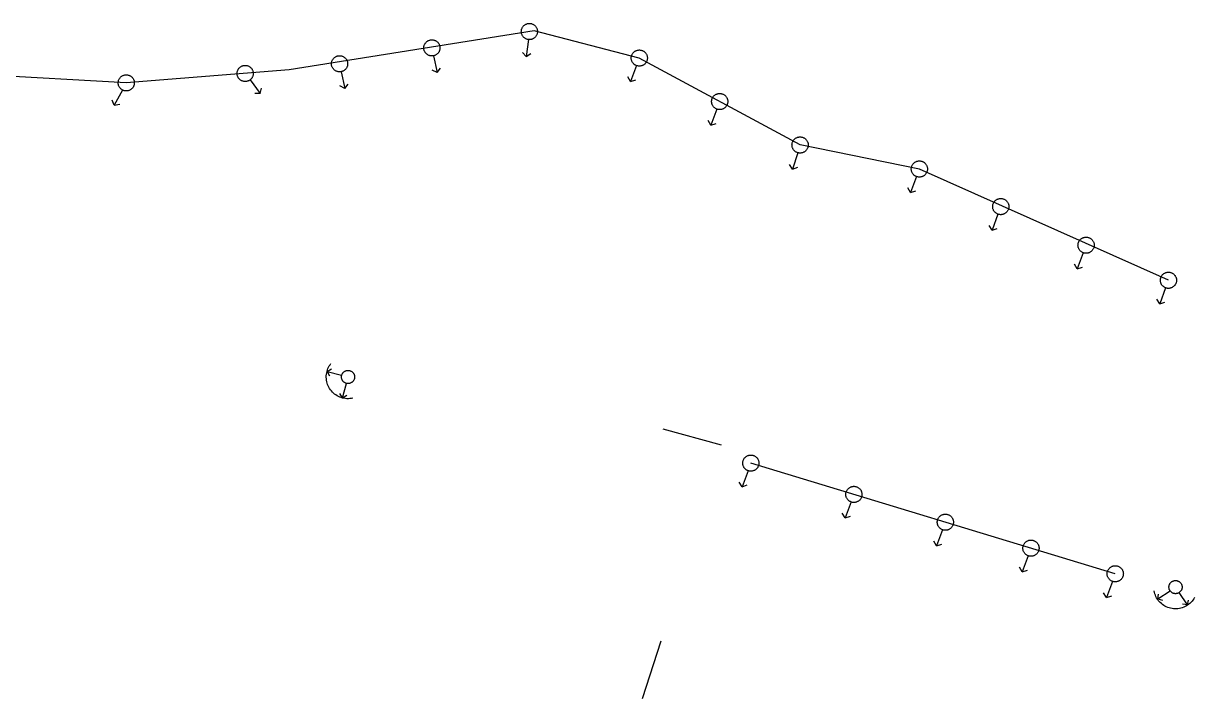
# Model space of a CAD drawing. Header units: inches. Extents: x 1390672 to 1398270, y 354915 to 360781.
# Drawn here: x 1396665.8 to 1397117, y 359788.2 to 360048.2 of the extents above; entities that cross this region are included whole.
import ezdxf

# ---------------------------------------------------------------- set-up
doc = ezdxf.new("R2010")
doc.units = ezdxf.units.IN
doc.header["$MEASUREMENT"] = 0

msp = doc.modelspace()

# ---------------------------------------------------------------- linework, layer by layer
for points in [[(1396863.82, 360045.12), (1396863.82, 360044.9), (1396863.79, 360044.69), (1396863.76, 360044.47), (1396863.7, 360044.26), (1396863.64, 360044.06), (1396863.55, 360043.85), (1396863.46, 360043.66), (1396863.35, 360043.47), (1396863.23, 360043.29), (1396863.09, 360043.12), (1396862.95, 360042.96), (1396862.79, 360042.81), (1396862.63, 360042.67), (1396862.45, 360042.54), (1396862.27, 360042.42), (1396862.07, 360042.32), (1396861.87, 360042.23), (1396861.67, 360042.16), (1396861.46, 360042.1), (1396861.25, 360042.05), (1396861.03, 360042.02), (1396860.82, 360042.01), (1396860.6, 360042.01), (1396860.38, 360042.02), (1396860.17, 360042.05), (1396859.95, 360042.1), (1396859.74, 360042.16), (1396859.54, 360042.23), (1396859.34, 360042.32), (1396859.15, 360042.42), (1396858.96, 360042.54), (1396858.79, 360042.67), (1396858.62, 360042.81), (1396858.47, 360042.96), (1396858.32, 360043.12), (1396858.19, 360043.29), (1396858.06, 360043.47), (1396857.96, 360043.66), (1396857.86, 360043.85), (1396857.78, 360044.06), (1396857.71, 360044.26), (1396857.66, 360044.47), (1396857.62, 360044.69), (1396857.6, 360044.9), (1396857.59, 360045.12), (1396857.6, 360045.34), (1396857.62, 360045.56), (1396857.66, 360045.77), (1396857.71, 360045.98), (1396857.78, 360046.19), (1396857.86, 360046.39), (1396857.96, 360046.58), (1396858.06, 360046.77), (1396858.19, 360046.95), (1396858.32, 360047.12), (1396858.47, 360047.29), (1396858.62, 360047.44), (1396858.79, 360047.58), (1396858.96, 360047.71), (1396859.15, 360047.82), (1396859.34, 360047.92), (1396859.54, 360048.01), (1396859.74, 360048.09), (1396859.95, 360048.15), (1396860.17, 360048.19), (1396860.38, 360048.22), (1396860.6, 360048.24), (1396860.82, 360048.24), (1396861.03, 360048.22), (1396861.25, 360048.19), (1396861.46, 360048.15), (1396861.67, 360048.09), (1396861.87, 360048.01), (1396862.07, 360047.92), (1396862.27, 360047.82), (1396862.45, 360047.71), (1396862.63, 360047.58), (1396862.79, 360047.44), (1396862.95, 360047.29), (1396863.09, 360047.12), (1396863.23, 360046.95), (1396863.35, 360046.77), (1396863.46, 360046.58), (1396863.55, 360046.39), (1396863.64, 360046.19), (1396863.7, 360045.98), (1396863.76, 360045.77), (1396863.79, 360045.56), (1396863.82, 360045.34), (1396863.82, 360045.12)], [(1397106.93, 359949.29), (1397010.96, 359992.16), (1396965, 360001.41), (1396903.06, 360034.91), (1396862.6, 360045.42), (1396768.1, 360030.3), (1396705.38, 360025.33), (1396650.32, 360028.43), (1396580.33, 360029.02), (1396536.02, 360021.78), (1396469.1, 359998.15), (1396398.53, 359966.63), (1396280, 359941.37), (1396235.98, 359929.74)], [(1396826.25, 360038.81), (1396826.24, 360038.59), (1396826.22, 360038.37), (1396826.18, 360038.16), (1396826.12, 360037.95), (1396826.06, 360037.74), (1396825.98, 360037.54), (1396825.88, 360037.35), (1396825.77, 360037.16), (1396825.65, 360036.98), (1396825.52, 360036.8), (1396825.37, 360036.64), (1396825.21, 360036.49), (1396825.05, 360036.35), (1396824.87, 360036.22), (1396824.69, 360036.11), (1396824.5, 360036.01), (1396824.3, 360035.92), (1396824.09, 360035.84), (1396823.88, 360035.78), (1396823.67, 360035.74), (1396823.45, 360035.71), (1396823.24, 360035.69), (1396823.02, 360035.69), (1396822.8, 360035.71), (1396822.59, 360035.74), (1396822.37, 360035.78), (1396822.17, 360035.84), (1396821.96, 360035.92), (1396821.76, 360036.01), (1396821.57, 360036.11), (1396821.39, 360036.22), (1396821.21, 360036.35), (1396821.04, 360036.49), (1396820.89, 360036.64), (1396820.74, 360036.8), (1396820.61, 360036.98), (1396820.49, 360037.16), (1396820.38, 360037.35), (1396820.28, 360037.54), (1396820.2, 360037.74), (1396820.13, 360037.95), (1396820.08, 360038.16), (1396820.04, 360038.37), (1396820.02, 360038.59), (1396820.01, 360038.81), (1396820.02, 360039.03), (1396820.04, 360039.24), (1396820.08, 360039.46), (1396820.13, 360039.67), (1396820.2, 360039.87), (1396820.28, 360040.08), (1396820.38, 360040.27), (1396820.49, 360040.46), (1396820.61, 360040.64), (1396820.74, 360040.81), (1396820.89, 360040.97), (1396821.04, 360041.12), (1396821.21, 360041.26), (1396821.39, 360041.39), (1396821.57, 360041.51), (1396821.76, 360041.61), (1396821.96, 360041.7), (1396822.17, 360041.77), (1396822.37, 360041.83), (1396822.59, 360041.88), (1396822.8, 360041.91), (1396823.02, 360041.92), (1396823.24, 360041.92), (1396823.45, 360041.91), (1396823.67, 360041.88), (1396823.88, 360041.83), (1396824.09, 360041.77), (1396824.3, 360041.7), (1396824.5, 360041.61), (1396824.69, 360041.51), (1396824.87, 360041.39), (1396825.05, 360041.26), (1396825.21, 360041.12), (1396825.37, 360040.97), (1396825.52, 360040.81), (1396825.65, 360040.64), (1396825.77, 360040.46), (1396825.88, 360040.27), (1396825.98, 360040.08), (1396826.06, 360039.87), (1396826.12, 360039.67), (1396826.18, 360039.46), (1396826.22, 360039.24), (1396826.24, 360039.03), (1396826.25, 360038.81)], [(1396860.31, 360042.03), (1396859.49, 360035.51)], [(1396790.68, 360032.69), (1396790.67, 360032.47), (1396790.65, 360032.26), (1396790.61, 360032.04), (1396790.56, 360031.83), (1396790.49, 360031.62), (1396790.41, 360031.42), (1396790.31, 360031.23), (1396790.2, 360031.04), (1396790.08, 360030.86), (1396789.95, 360030.69), (1396789.8, 360030.52), (1396789.65, 360030.37), (1396789.48, 360030.23), (1396789.3, 360030.11), (1396789.12, 360029.99), (1396788.93, 360029.89), (1396788.73, 360029.8), (1396788.52, 360029.72), (1396788.32, 360029.66), (1396788.1, 360029.62), (1396787.89, 360029.59), (1396787.67, 360029.57), (1396787.45, 360029.57), (1396787.24, 360029.59), (1396787.02, 360029.62), (1396786.81, 360029.66), (1396786.6, 360029.72), (1396786.39, 360029.8), (1396786.2, 360029.89), (1396786, 360029.99), (1396785.82, 360030.11), (1396785.64, 360030.23), (1396785.48, 360030.37), (1396785.32, 360030.52), (1396785.17, 360030.69), (1396785.04, 360030.86), (1396784.92, 360031.04), (1396784.81, 360031.23), (1396784.71, 360031.42), (1396784.63, 360031.62), (1396784.57, 360031.83), (1396784.51, 360032.04), (1396784.48, 360032.26), (1396784.45, 360032.47), (1396784.45, 360032.69), (1396784.45, 360032.91), (1396784.48, 360033.12), (1396784.51, 360033.34), (1396784.57, 360033.55), (1396784.63, 360033.75), (1396784.71, 360033.96), (1396784.81, 360034.15), (1396784.92, 360034.34), (1396785.04, 360034.52), (1396785.17, 360034.69), (1396785.32, 360034.85), (1396785.48, 360035), (1396785.64, 360035.14), (1396785.82, 360035.27), (1396786, 360035.39), (1396786.2, 360035.49), (1396786.39, 360035.58), (1396786.6, 360035.65), (1396786.81, 360035.71), (1396787.02, 360035.76), (1396787.24, 360035.79), (1396787.45, 360035.8), (1396787.67, 360035.8), (1396787.89, 360035.79), (1396788.1, 360035.76), (1396788.32, 360035.71), (1396788.52, 360035.65), (1396788.73, 360035.58), (1396788.93, 360035.49), (1396789.12, 360035.39), (1396789.3, 360035.27), (1396789.48, 360035.14), (1396789.65, 360035), (1396789.8, 360034.85), (1396789.95, 360034.69), (1396790.08, 360034.52), (1396790.2, 360034.34), (1396790.31, 360034.15), (1396790.41, 360033.96), (1396790.49, 360033.75), (1396790.56, 360033.55), (1396790.61, 360033.34), (1396790.65, 360033.12), (1396790.67, 360032.91), (1396790.68, 360032.69)], [(1396823.77, 360035.76), (1396825.15, 360029.33)], [(1396859.49, 360035.51), (1396858.01, 360037.01)], [(1396859.49, 360035.51), (1396861.3, 360036.6)], [(1396906.17, 360034.91), (1396906.17, 360034.69), (1396906.14, 360034.47), (1396906.11, 360034.26), (1396906.05, 360034.05), (1396905.99, 360033.84), (1396905.91, 360033.64), (1396905.81, 360033.44), (1396905.7, 360033.25), (1396905.58, 360033.07), (1396905.45, 360032.9), (1396905.3, 360032.74), (1396905.14, 360032.59), (1396904.98, 360032.45), (1396904.8, 360032.32), (1396904.62, 360032.21), (1396904.42, 360032.1), (1396904.23, 360032.02), (1396904.02, 360031.94), (1396903.81, 360031.88), (1396903.6, 360031.84), (1396903.38, 360031.81), (1396903.17, 360031.79), (1396902.95, 360031.79), (1396902.73, 360031.81), (1396902.52, 360031.84), (1396902.3, 360031.88), (1396902.09, 360031.94), (1396901.89, 360032.02), (1396901.69, 360032.1), (1396901.5, 360032.21), (1396901.32, 360032.32), (1396901.14, 360032.45), (1396900.97, 360032.59), (1396900.82, 360032.74), (1396900.67, 360032.9), (1396900.54, 360033.07), (1396900.42, 360033.25), (1396900.31, 360033.44), (1396900.21, 360033.64), (1396900.13, 360033.84), (1396900.06, 360034.05), (1396900.01, 360034.26), (1396899.97, 360034.47), (1396899.95, 360034.69), (1396899.94, 360034.91), (1396899.95, 360035.12), (1396899.97, 360035.34), (1396900.01, 360035.55), (1396900.06, 360035.76), (1396900.13, 360035.97), (1396900.21, 360036.17), (1396900.31, 360036.37), (1396900.42, 360036.56), (1396900.54, 360036.74), (1396900.67, 360036.91), (1396900.82, 360037.07), (1396900.97, 360037.22), (1396901.14, 360037.36), (1396901.32, 360037.49), (1396901.5, 360037.6), (1396901.69, 360037.71), (1396901.89, 360037.79), (1396902.09, 360037.87), (1396902.3, 360037.93), (1396902.52, 360037.97), (1396902.73, 360038), (1396902.95, 360038.02), (1396903.17, 360038.02), (1396903.38, 360038), (1396903.6, 360037.97), (1396903.81, 360037.93), (1396904.02, 360037.87), (1396904.23, 360037.79), (1396904.42, 360037.71), (1396904.62, 360037.6), (1396904.8, 360037.49), (1396904.98, 360037.36), (1396905.14, 360037.22), (1396905.3, 360037.07), (1396905.45, 360036.91), (1396905.58, 360036.74), (1396905.7, 360036.56), (1396905.81, 360036.37), (1396905.91, 360036.17), (1396905.99, 360035.97), (1396906.05, 360035.76), (1396906.11, 360035.55), (1396906.14, 360035.34), (1396906.17, 360035.12), (1396906.17, 360034.91)], [(1396754.31, 360028.96), (1396754.31, 360028.74), (1396754.28, 360028.53), (1396754.25, 360028.31), (1396754.19, 360028.1), (1396754.13, 360027.89), (1396754.05, 360027.69), (1396753.95, 360027.5), (1396753.84, 360027.31), (1396753.72, 360027.13), (1396753.59, 360026.96), (1396753.44, 360026.79), (1396753.28, 360026.64), (1396753.12, 360026.5), (1396752.94, 360026.38), (1396752.76, 360026.26), (1396752.56, 360026.16), (1396752.37, 360026.07), (1396752.16, 360026), (1396751.95, 360025.94), (1396751.74, 360025.89), (1396751.52, 360025.86), (1396751.31, 360025.84), (1396751.09, 360025.84), (1396750.87, 360025.86), (1396750.66, 360025.89), (1396750.44, 360025.94), (1396750.24, 360026), (1396750.03, 360026.07), (1396749.83, 360026.16), (1396749.64, 360026.26), (1396749.46, 360026.38), (1396749.28, 360026.5), (1396749.11, 360026.64), (1396748.96, 360026.79), (1396748.81, 360026.96), (1396748.68, 360027.13), (1396748.56, 360027.31), (1396748.45, 360027.5), (1396748.35, 360027.69), (1396748.27, 360027.89), (1396748.2, 360028.1), (1396748.15, 360028.31), (1396748.11, 360028.53), (1396748.09, 360028.74), (1396748.08, 360028.96), (1396748.09, 360029.18), (1396748.11, 360029.39), (1396748.15, 360029.61), (1396748.2, 360029.82), (1396748.27, 360030.03), (1396748.35, 360030.23), (1396748.45, 360030.42), (1396748.56, 360030.61), (1396748.68, 360030.79), (1396748.81, 360030.96), (1396748.96, 360031.12), (1396749.11, 360031.28), (1396749.28, 360031.42), (1396749.46, 360031.54), (1396749.64, 360031.66), (1396749.83, 360031.76), (1396750.03, 360031.85), (1396750.24, 360031.92), (1396750.44, 360031.98), (1396750.66, 360032.03), (1396750.87, 360032.06), (1396751.09, 360032.07), (1396751.31, 360032.07), (1396751.52, 360032.06), (1396751.74, 360032.03), (1396751.95, 360031.98), (1396752.16, 360031.92), (1396752.37, 360031.85), (1396752.56, 360031.76), (1396752.76, 360031.66), (1396752.94, 360031.54), (1396753.12, 360031.42), (1396753.28, 360031.28), (1396753.44, 360031.12), (1396753.59, 360030.96), (1396753.72, 360030.79), (1396753.84, 360030.61), (1396753.95, 360030.42), (1396754.05, 360030.23), (1396754.13, 360030.03), (1396754.19, 360029.82), (1396754.25, 360029.61), (1396754.28, 360029.39), (1396754.31, 360029.18), (1396754.31, 360028.96)], [(1396825.15, 360029.33), (1396823.26, 360030.26)], [(1396825.15, 360029.33), (1396826.5, 360030.96)], [(1396901.97, 360031.99), (1396899.68, 360025.82)], [(1396708.49, 360025.33), (1396708.49, 360025.11), (1396708.46, 360024.9), (1396708.43, 360024.68), (1396708.37, 360024.47), (1396708.31, 360024.27), (1396708.22, 360024.06), (1396708.13, 360023.87), (1396708.02, 360023.68), (1396707.9, 360023.5), (1396707.76, 360023.33), (1396707.62, 360023.17), (1396707.46, 360023.02), (1396707.3, 360022.88), (1396707.12, 360022.75), (1396706.94, 360022.63), (1396706.74, 360022.53), (1396706.54, 360022.44), (1396706.34, 360022.37), (1396706.13, 360022.31), (1396705.92, 360022.26), (1396705.7, 360022.23), (1396705.49, 360022.22), (1396705.27, 360022.22), (1396705.05, 360022.23), (1396704.84, 360022.26), (1396704.62, 360022.31), (1396704.41, 360022.37), (1396704.21, 360022.44), (1396704.01, 360022.53), (1396703.82, 360022.63), (1396703.63, 360022.75), (1396703.46, 360022.88), (1396703.29, 360023.02), (1396703.14, 360023.17), (1396702.99, 360023.33), (1396702.86, 360023.5), (1396702.73, 360023.68), (1396702.63, 360023.87), (1396702.53, 360024.06), (1396702.45, 360024.27), (1396702.38, 360024.47), (1396702.33, 360024.68), (1396702.29, 360024.9), (1396702.27, 360025.11), (1396702.26, 360025.33), (1396702.27, 360025.55), (1396702.29, 360025.77), (1396702.33, 360025.98), (1396702.38, 360026.19), (1396702.45, 360026.4), (1396702.53, 360026.6), (1396702.63, 360026.8), (1396702.73, 360026.98), (1396702.86, 360027.16), (1396702.99, 360027.34), (1396703.14, 360027.5), (1396703.29, 360027.65), (1396703.46, 360027.79), (1396703.63, 360027.92), (1396703.82, 360028.03), (1396704.01, 360028.13), (1396704.21, 360028.22), (1396704.41, 360028.3), (1396704.62, 360028.36), (1396704.84, 360028.4), (1396705.05, 360028.43), (1396705.27, 360028.45), (1396705.49, 360028.45), (1396705.7, 360028.43), (1396705.92, 360028.4), (1396706.13, 360028.36), (1396706.34, 360028.3), (1396706.54, 360028.22), (1396706.74, 360028.13), (1396706.94, 360028.03), (1396707.12, 360027.92), (1396707.3, 360027.79), (1396707.46, 360027.65), (1396707.62, 360027.5), (1396707.76, 360027.34), (1396707.9, 360027.16), (1396708.02, 360026.98), (1396708.13, 360026.8), (1396708.22, 360026.6), (1396708.31, 360026.4), (1396708.37, 360026.19), (1396708.43, 360025.98), (1396708.46, 360025.77), (1396708.49, 360025.55), (1396708.49, 360025.33)], [(1396753.06, 360026.46), (1396757, 360021.2)], [(1396788.21, 360029.64), (1396789.59, 360023.21)], [(1396899.68, 360025.82), (1396898.58, 360027.62)], [(1396899.68, 360025.82), (1396901.69, 360026.47)], [(1396703.89, 360022.59), (1396700.78, 360016.81)], [(1396757, 360021.2), (1396754.9, 360021.25)], [(1396757, 360021.2), (1396757.55, 360023.24)], [(1396789.59, 360023.21), (1396787.69, 360024.14)], [(1396789.59, 360023.21), (1396790.93, 360024.84)], [(1396937.15, 360018.16), (1396937.14, 360017.94), (1396937.12, 360017.72), (1396937.08, 360017.51), (1396937.02, 360017.3), (1396936.96, 360017.09), (1396936.88, 360016.89), (1396936.78, 360016.69), (1396936.67, 360016.51), (1396936.55, 360016.33), (1396936.42, 360016.15), (1396936.27, 360015.99), (1396936.11, 360015.84), (1396935.95, 360015.7), (1396935.77, 360015.57), (1396935.59, 360015.46), (1396935.39, 360015.36), (1396935.2, 360015.27), (1396934.99, 360015.19), (1396934.78, 360015.13), (1396934.57, 360015.09), (1396934.35, 360015.06), (1396934.14, 360015.04), (1396933.92, 360015.04), (1396933.7, 360015.06), (1396933.49, 360015.09), (1396933.27, 360015.13), (1396933.07, 360015.19), (1396932.86, 360015.27), (1396932.66, 360015.36), (1396932.47, 360015.46), (1396932.29, 360015.57), (1396932.11, 360015.7), (1396931.94, 360015.84), (1396931.79, 360015.99), (1396931.64, 360016.15), (1396931.51, 360016.33), (1396931.39, 360016.51), (1396931.28, 360016.69), (1396931.18, 360016.89), (1396931.1, 360017.09), (1396931.03, 360017.3), (1396930.98, 360017.51), (1396930.94, 360017.72), (1396930.92, 360017.94), (1396930.91, 360018.16), (1396930.92, 360018.37), (1396930.94, 360018.59), (1396930.98, 360018.81), (1396931.03, 360019.02), (1396931.1, 360019.22), (1396931.18, 360019.42), (1396931.28, 360019.62), (1396931.39, 360019.81), (1396931.51, 360019.99), (1396931.64, 360020.16), (1396931.79, 360020.32), (1396931.94, 360020.47), (1396932.11, 360020.61), (1396932.29, 360020.74), (1396932.47, 360020.86), (1396932.66, 360020.96), (1396932.86, 360021.05), (1396933.07, 360021.12), (1396933.27, 360021.18), (1396933.49, 360021.23), (1396933.7, 360021.26), (1396933.92, 360021.27), (1396934.14, 360021.27), (1396934.35, 360021.26), (1396934.57, 360021.23), (1396934.78, 360021.18), (1396934.99, 360021.12), (1396935.2, 360021.05), (1396935.39, 360020.96), (1396935.59, 360020.86), (1396935.77, 360020.74), (1396935.95, 360020.61), (1396936.11, 360020.47), (1396936.27, 360020.32), (1396936.42, 360020.16), (1396936.55, 360019.99), (1396936.67, 360019.81), (1396936.78, 360019.62), (1396936.88, 360019.42), (1396936.96, 360019.22), (1396937.02, 360019.02), (1396937.08, 360018.81), (1396937.12, 360018.59), (1396937.14, 360018.37), (1396937.15, 360018.16)], [(1396700.78, 360016.81), (1396699.93, 360018.74)], [(1396700.78, 360016.81), (1396702.85, 360017.17)], [(1396932.94, 360015.24), (1396930.65, 360009.08)], [(1396930.65, 360009.08), (1396929.55, 360010.87)], [(1396930.65, 360009.08), (1396932.66, 360009.72)], [(1396968.12, 360001.41), (1396968.11, 360001.19), (1396968.09, 360000.98), (1396968.05, 360000.76), (1396968, 360000.55), (1396967.93, 360000.34), (1396967.85, 360000.14), (1396967.75, 359999.95), (1396967.64, 359999.76), (1396967.52, 359999.58), (1396967.39, 359999.41), (1396967.24, 359999.24), (1396967.08, 359999.09), (1396966.92, 359998.95), (1396966.74, 359998.83), (1396966.56, 359998.71), (1396966.37, 359998.61), (1396966.17, 359998.52), (1396965.96, 359998.45), (1396965.75, 359998.39), (1396965.54, 359998.34), (1396965.33, 359998.31), (1396965.11, 359998.29), (1396964.89, 359998.29), (1396964.67, 359998.31), (1396964.46, 359998.34), (1396964.25, 359998.39), (1396964.04, 359998.45), (1396963.83, 359998.52), (1396963.63, 359998.61), (1396963.44, 359998.71), (1396963.26, 359998.83), (1396963.08, 359998.95), (1396962.91, 359999.09), (1396962.76, 359999.24), (1396962.61, 359999.41), (1396962.48, 359999.58), (1396962.36, 359999.76), (1396962.25, 359999.95), (1396962.15, 360000.14), (1396962.07, 360000.34), (1396962, 360000.55), (1396961.95, 360000.76), (1396961.91, 360000.98), (1396961.89, 360001.19), (1396961.88, 360001.41), (1396961.89, 360001.63), (1396961.91, 360001.84), (1396961.95, 360002.06), (1396962, 360002.27), (1396962.07, 360002.48), (1396962.15, 360002.68), (1396962.25, 360002.87), (1396962.36, 360003.06), (1396962.48, 360003.24), (1396962.61, 360003.41), (1396962.76, 360003.57), (1396962.91, 360003.73), (1396963.08, 360003.87), (1396963.26, 360003.99), (1396963.44, 360004.11), (1396963.63, 360004.21), (1396963.83, 360004.3), (1396964.04, 360004.37), (1396964.25, 360004.43), (1396964.46, 360004.48), (1396964.67, 360004.51), (1396964.89, 360004.52), (1396965.11, 360004.52), (1396965.33, 360004.51), (1396965.54, 360004.48), (1396965.75, 360004.43), (1396965.96, 360004.37), (1396966.17, 360004.3), (1396966.37, 360004.21), (1396966.56, 360004.11), (1396966.74, 360003.99), (1396966.92, 360003.87), (1396967.08, 360003.73), (1396967.24, 360003.57), (1396967.39, 360003.41), (1396967.52, 360003.24), (1396967.64, 360003.06), (1396967.75, 360002.87), (1396967.85, 360002.68), (1396967.93, 360002.48), (1396968, 360002.27), (1396968.05, 360002.06), (1396968.09, 360001.84), (1396968.11, 360001.63), (1396968.12, 360001.41)], [(1396964.07, 359998.44), (1396962.12, 359992.16)], [(1396962.12, 359992.16), (1396960.92, 359993.89)], [(1397014.07, 359992.16), (1397014.06, 359991.94), (1397014.04, 359991.72), (1397014, 359991.51), (1397013.95, 359991.3), (1397013.88, 359991.09), (1397013.8, 359990.89), (1397013.71, 359990.69), (1397013.6, 359990.51), (1397013.48, 359990.33), (1397013.34, 359990.15), (1397013.2, 359989.99), (1397013.04, 359989.84), (1397012.87, 359989.7), (1397012.7, 359989.57), (1397012.51, 359989.46), (1397012.32, 359989.36), (1397012.12, 359989.27), (1397011.92, 359989.19), (1397011.71, 359989.13), (1397011.5, 359989.09), (1397011.28, 359989.06), (1397011.06, 359989.04), (1397010.85, 359989.04), (1397010.63, 359989.06), (1397010.41, 359989.09), (1397010.2, 359989.13), (1397009.99, 359989.19), (1397009.79, 359989.27), (1397009.59, 359989.36), (1397009.4, 359989.46), (1397009.21, 359989.57), (1397009.04, 359989.7), (1397008.87, 359989.84), (1397008.71, 359989.99), (1397008.57, 359990.15), (1397008.43, 359990.33), (1397008.31, 359990.51), (1397008.2, 359990.69), (1397008.11, 359990.89), (1397008.03, 359991.09), (1397007.96, 359991.3), (1397007.91, 359991.51), (1397007.87, 359991.72), (1397007.85, 359991.94), (1397007.84, 359992.16), (1397007.85, 359992.37), (1397007.87, 359992.59), (1397007.91, 359992.81), (1397007.96, 359993.02), (1397008.03, 359993.22), (1397008.11, 359993.42), (1397008.2, 359993.62), (1397008.31, 359993.81), (1397008.43, 359993.99), (1397008.57, 359994.16), (1397008.71, 359994.32), (1397008.87, 359994.47), (1397009.04, 359994.61), (1397009.21, 359994.74), (1397009.4, 359994.86), (1397009.59, 359994.96), (1397009.79, 359995.05), (1397009.99, 359995.12), (1397010.2, 359995.18), (1397010.41, 359995.23), (1397010.63, 359995.26), (1397010.85, 359995.27), (1397011.06, 359995.27), (1397011.28, 359995.26), (1397011.5, 359995.23), (1397011.71, 359995.18), (1397011.92, 359995.12), (1397012.12, 359995.05), (1397012.32, 359994.96), (1397012.51, 359994.86), (1397012.7, 359994.74), (1397012.87, 359994.61), (1397013.04, 359994.47), (1397013.2, 359994.32), (1397013.34, 359994.16), (1397013.48, 359993.99), (1397013.6, 359993.81), (1397013.71, 359993.62), (1397013.8, 359993.42), (1397013.88, 359993.22), (1397013.95, 359993.02), (1397014, 359992.81), (1397014.04, 359992.59), (1397014.06, 359992.37), (1397014.07, 359992.16)], [(1396962.12, 359992.16), (1396964.09, 359992.91)], [(1397009.86, 359989.24), (1397007.58, 359983.08)], [(1397007.58, 359983.08), (1397006.48, 359984.87)], [(1397007.58, 359983.08), (1397009.59, 359983.72)], [(1397045.43, 359977.68), (1397045.42, 359977.46), (1397045.4, 359977.24), (1397045.36, 359977.03), (1397045.31, 359976.82), (1397045.24, 359976.61), (1397045.16, 359976.41), (1397045.06, 359976.21), (1397044.96, 359976.02), (1397044.83, 359975.84), (1397044.7, 359975.67), (1397044.55, 359975.51), (1397044.4, 359975.36), (1397044.23, 359975.22), (1397044.06, 359975.09), (1397043.87, 359974.98), (1397043.68, 359974.88), (1397043.48, 359974.79), (1397043.28, 359974.71), (1397043.07, 359974.65), (1397042.85, 359974.61), (1397042.64, 359974.58), (1397042.42, 359974.56), (1397042.2, 359974.56), (1397041.99, 359974.58), (1397041.77, 359974.61), (1397041.56, 359974.65), (1397041.35, 359974.71), (1397041.15, 359974.79), (1397040.95, 359974.88), (1397040.75, 359974.98), (1397040.57, 359975.09), (1397040.39, 359975.22), (1397040.23, 359975.36), (1397040.07, 359975.51), (1397039.93, 359975.67), (1397039.79, 359975.84), (1397039.67, 359976.02), (1397039.56, 359976.21), (1397039.47, 359976.41), (1397039.38, 359976.61), (1397039.32, 359976.82), (1397039.26, 359977.03), (1397039.23, 359977.24), (1397039.2, 359977.46), (1397039.2, 359977.68), (1397039.2, 359977.89), (1397039.23, 359978.11), (1397039.26, 359978.32), (1397039.32, 359978.54), (1397039.38, 359978.74), (1397039.47, 359978.94), (1397039.56, 359979.14), (1397039.67, 359979.33), (1397039.79, 359979.51), (1397039.93, 359979.68), (1397040.07, 359979.84), (1397040.23, 359979.99), (1397040.39, 359980.13), (1397040.57, 359980.26), (1397040.75, 359980.38), (1397040.95, 359980.48), (1397041.15, 359980.57), (1397041.35, 359980.64), (1397041.56, 359980.7), (1397041.77, 359980.75), (1397041.99, 359980.78), (1397042.2, 359980.79), (1397042.42, 359980.79), (1397042.64, 359980.78), (1397042.85, 359980.75), (1397043.07, 359980.7), (1397043.28, 359980.64), (1397043.48, 359980.57), (1397043.68, 359980.48), (1397043.87, 359980.38), (1397044.06, 359980.26), (1397044.23, 359980.13), (1397044.4, 359979.99), (1397044.55, 359979.84), (1397044.7, 359979.68), (1397044.83, 359979.51), (1397044.96, 359979.33), (1397045.06, 359979.14), (1397045.16, 359978.94), (1397045.24, 359978.74), (1397045.31, 359978.54), (1397045.36, 359978.32), (1397045.4, 359978.11), (1397045.42, 359977.89), (1397045.43, 359977.68)], [(1397041.22, 359974.76), (1397038.94, 359968.59)], [(1397038.94, 359968.59), (1397037.84, 359970.39)], [(1397038.94, 359968.59), (1397040.94, 359969.24)], [(1397078.3, 359962.82), (1397078.3, 359962.6), (1397078.27, 359962.38), (1397078.24, 359962.17), (1397078.18, 359961.96), (1397078.12, 359961.75), (1397078.03, 359961.55), (1397077.94, 359961.35), (1397077.83, 359961.17), (1397077.71, 359960.99), (1397077.57, 359960.81), (1397077.43, 359960.65), (1397077.27, 359960.5), (1397077.11, 359960.36), (1397076.93, 359960.23), (1397076.75, 359960.12), (1397076.55, 359960.02), (1397076.35, 359959.93), (1397076.15, 359959.85), (1397075.94, 359959.79), (1397075.73, 359959.75), (1397075.51, 359959.72), (1397075.3, 359959.7), (1397075.08, 359959.7), (1397074.86, 359959.72), (1397074.65, 359959.75), (1397074.43, 359959.79), (1397074.22, 359959.85), (1397074.02, 359959.93), (1397073.82, 359960.02), (1397073.63, 359960.12), (1397073.44, 359960.23), (1397073.27, 359960.36), (1397073.1, 359960.5), (1397072.95, 359960.65), (1397072.8, 359960.81), (1397072.67, 359960.99), (1397072.54, 359961.17), (1397072.44, 359961.35), (1397072.34, 359961.55), (1397072.26, 359961.75), (1397072.19, 359961.96), (1397072.14, 359962.17), (1397072.1, 359962.38), (1397072.08, 359962.6), (1397072.07, 359962.82), (1397072.08, 359963.03), (1397072.1, 359963.25), (1397072.14, 359963.47), (1397072.19, 359963.68), (1397072.26, 359963.88), (1397072.34, 359964.09), (1397072.44, 359964.28), (1397072.54, 359964.47), (1397072.67, 359964.65), (1397072.8, 359964.82), (1397072.95, 359964.98), (1397073.1, 359965.13), (1397073.27, 359965.27), (1397073.44, 359965.4), (1397073.63, 359965.52), (1397073.82, 359965.62), (1397074.02, 359965.71), (1397074.22, 359965.78), (1397074.43, 359965.84), (1397074.65, 359965.89), (1397074.86, 359965.92), (1397075.08, 359965.93), (1397075.3, 359965.93), (1397075.51, 359965.92), (1397075.73, 359965.89), (1397075.94, 359965.84), (1397076.15, 359965.78), (1397076.35, 359965.71), (1397076.55, 359965.62), (1397076.75, 359965.52), (1397076.93, 359965.4), (1397077.11, 359965.27), (1397077.27, 359965.13), (1397077.43, 359964.98), (1397077.57, 359964.82), (1397077.71, 359964.65), (1397077.83, 359964.47), (1397077.94, 359964.28), (1397078.03, 359964.09), (1397078.12, 359963.88), (1397078.18, 359963.68), (1397078.24, 359963.47), (1397078.27, 359963.25), (1397078.3, 359963.03), (1397078.3, 359962.82)], [(1397074.1, 359959.9), (1397071.81, 359953.74)], [(1397071.81, 359953.74), (1397070.71, 359955.53)], [(1397071.81, 359953.74), (1397073.82, 359954.38)], [(1397110.04, 359949.29), (1397110.03, 359949.07), (1397110.01, 359948.86), (1397109.97, 359948.64), (1397109.92, 359948.43), (1397109.85, 359948.23), (1397109.77, 359948.02), (1397109.68, 359947.83), (1397109.57, 359947.64), (1397109.45, 359947.46), (1397109.31, 359947.29), (1397109.17, 359947.13), (1397109.01, 359946.98), (1397108.84, 359946.84), (1397108.67, 359946.71), (1397108.48, 359946.59), (1397108.29, 359946.49), (1397108.09, 359946.4), (1397107.89, 359946.33), (1397107.68, 359946.27), (1397107.47, 359946.22), (1397107.25, 359946.19), (1397107.03, 359946.18), (1397106.82, 359946.18), (1397106.6, 359946.19), (1397106.38, 359946.22), (1397106.17, 359946.27), (1397105.96, 359946.33), (1397105.76, 359946.4), (1397105.56, 359946.49), (1397105.37, 359946.59), (1397105.18, 359946.71), (1397105.01, 359946.84), (1397104.84, 359946.98), (1397104.68, 359947.13), (1397104.54, 359947.29), (1397104.4, 359947.46), (1397104.28, 359947.64), (1397104.17, 359947.83), (1397104.08, 359948.02), (1397104, 359948.23), (1397103.93, 359948.43), (1397103.88, 359948.64), (1397103.84, 359948.86), (1397103.82, 359949.07), (1397103.81, 359949.29), (1397103.82, 359949.51), (1397103.84, 359949.73), (1397103.88, 359949.94), (1397103.93, 359950.15), (1397104, 359950.36), (1397104.08, 359950.56), (1397104.17, 359950.75), (1397104.28, 359950.94), (1397104.4, 359951.12), (1397104.54, 359951.29), (1397104.68, 359951.46), (1397104.84, 359951.61), (1397105.01, 359951.75), (1397105.18, 359951.88), (1397105.37, 359951.99), (1397105.56, 359952.09), (1397105.76, 359952.18), (1397105.96, 359952.26), (1397106.17, 359952.32), (1397106.38, 359952.36), (1397106.6, 359952.39), (1397106.82, 359952.41), (1397107.03, 359952.41), (1397107.25, 359952.39), (1397107.47, 359952.36), (1397107.68, 359952.32), (1397107.89, 359952.26), (1397108.09, 359952.18), (1397108.29, 359952.09), (1397108.48, 359951.99), (1397108.67, 359951.88), (1397108.84, 359951.75), (1397109.01, 359951.61), (1397109.17, 359951.46), (1397109.31, 359951.29), (1397109.45, 359951.12), (1397109.57, 359950.94), (1397109.68, 359950.75), (1397109.77, 359950.56), (1397109.85, 359950.36), (1397109.92, 359950.15), (1397109.97, 359949.94), (1397110.01, 359949.73), (1397110.03, 359949.51), (1397110.04, 359949.29)], [(1397105.83, 359946.37), (1397103.55, 359940.21)], [(1397103.55, 359940.21), (1397102.45, 359942.01)], [(1397103.55, 359940.21), (1397105.56, 359940.86)], [(1396792.68, 359903.89), (1396792.12, 359903.78), (1396791.55, 359903.71), (1396790.98, 359903.68), (1396790.4, 359903.69), (1396789.83, 359903.74), (1396789.27, 359903.83), (1396788.71, 359903.95), (1396788.16, 359904.12), (1396787.62, 359904.32), (1396787.1, 359904.56), (1396786.59, 359904.83), (1396786.11, 359905.13), (1396785.65, 359905.47), (1396785.21, 359905.84), (1396784.8, 359906.24), (1396784.42, 359906.67), (1396784.06, 359907.12), (1396783.74, 359907.59), (1396783.45, 359908.09), (1396783.2, 359908.6), (1396782.98, 359909.13), (1396782.8, 359909.67), (1396782.65, 359910.23), (1396782.55, 359910.79), (1396782.48, 359911.36), (1396782.45, 359911.93), (1396782.46, 359912.51), (1396782.51, 359913.08), (1396782.6, 359913.64), (1396782.73, 359914.2), (1396782.9, 359914.75), (1396783.1, 359915.29), (1396783.34, 359915.81), (1396783.61, 359916.31), (1396783.92, 359916.79), (1396784.26, 359917.25)], [(1396782.85, 359914.15), (1396784.46, 359915.17)], [(1396782.85, 359914.15), (1396788.37, 359912.7)], [(1396782.85, 359914.15), (1396783.75, 359912.47)], [(1396793.36, 359912.05), (1396793.35, 359911.88), (1396793.34, 359911.7), (1396793.31, 359911.53), (1396793.26, 359911.36), (1396793.21, 359911.19), (1396793.14, 359911.02), (1396793.06, 359910.86), (1396792.98, 359910.71), (1396792.88, 359910.56), (1396792.77, 359910.42), (1396792.65, 359910.29), (1396792.52, 359910.17), (1396792.39, 359910.06), (1396792.24, 359909.95), (1396792.09, 359909.86), (1396791.94, 359909.78), (1396791.78, 359909.7), (1396791.61, 359909.64), (1396791.44, 359909.59), (1396791.27, 359909.56), (1396791.09, 359909.53), (1396790.91, 359909.52), (1396790.74, 359909.52), (1396790.56, 359909.53), (1396790.39, 359909.56), (1396790.21, 359909.59), (1396790.04, 359909.64), (1396789.88, 359909.7), (1396789.71, 359909.78), (1396789.56, 359909.86), (1396789.41, 359909.95), (1396789.26, 359910.06), (1396789.13, 359910.17), (1396789, 359910.29), (1396788.88, 359910.42), (1396788.77, 359910.56), (1396788.68, 359910.71), (1396788.59, 359910.86), (1396788.51, 359911.02), (1396788.44, 359911.19), (1396788.39, 359911.36), (1396788.35, 359911.53), (1396788.31, 359911.7), (1396788.3, 359911.88), (1396788.29, 359912.05), (1396788.3, 359912.23), (1396788.31, 359912.41), (1396788.35, 359912.58), (1396788.39, 359912.75), (1396788.44, 359912.92), (1396788.51, 359913.09), (1396788.59, 359913.24), (1396788.68, 359913.4), (1396788.77, 359913.54), (1396788.88, 359913.68), (1396789, 359913.82), (1396789.13, 359913.94), (1396789.26, 359914.05), (1396789.41, 359914.16), (1396789.56, 359914.25), (1396789.71, 359914.33), (1396789.88, 359914.41), (1396790.04, 359914.47), (1396790.21, 359914.51), (1396790.39, 359914.55), (1396790.56, 359914.58), (1396790.74, 359914.59), (1396790.91, 359914.59), (1396791.09, 359914.58), (1396791.27, 359914.55), (1396791.44, 359914.51), (1396791.61, 359914.47), (1396791.78, 359914.41), (1396791.94, 359914.33), (1396792.09, 359914.25), (1396792.24, 359914.16), (1396792.39, 359914.05), (1396792.52, 359913.94), (1396792.65, 359913.82), (1396792.77, 359913.68), (1396792.88, 359913.54), (1396792.98, 359913.4), (1396793.06, 359913.24), (1396793.14, 359913.09), (1396793.21, 359912.92), (1396793.26, 359912.75), (1396793.31, 359912.58), (1396793.34, 359912.41), (1396793.35, 359912.23), (1396793.36, 359912.05)], [(1396788.73, 359904.08), (1396790.18, 359909.6)], [(1396788.73, 359904.08), (1396787.71, 359905.69)], [(1396788.73, 359904.08), (1396790.41, 359904.98)], [(1396934.77, 359885.78), (1396912.24, 359891.98)], [(1396949.14, 359878.88), (1396949.13, 359878.66), (1396949.11, 359878.44), (1396949.07, 359878.23), (1396949.02, 359878.02), (1396948.95, 359877.81), (1396948.87, 359877.61), (1396948.77, 359877.41), (1396948.66, 359877.22), (1396948.54, 359877.04), (1396948.41, 359876.87), (1396948.26, 359876.71), (1396948.11, 359876.56), (1396947.94, 359876.42), (1396947.76, 359876.29), (1396947.58, 359876.18), (1396947.39, 359876.07), (1396947.19, 359875.99), (1396946.98, 359875.91), (1396946.78, 359875.85), (1396946.56, 359875.81), (1396946.35, 359875.78), (1396946.13, 359875.76), (1396945.91, 359875.76), (1396945.7, 359875.78), (1396945.48, 359875.81), (1396945.27, 359875.85), (1396945.06, 359875.91), (1396944.85, 359875.99), (1396944.66, 359876.07), (1396944.46, 359876.18), (1396944.28, 359876.29), (1396944.1, 359876.42), (1396943.94, 359876.56), (1396943.78, 359876.71), (1396943.63, 359876.87), (1396943.5, 359877.04), (1396943.38, 359877.22), (1396943.27, 359877.41), (1396943.17, 359877.61), (1396943.09, 359877.81), (1396943.03, 359878.02), (1396942.97, 359878.23), (1396942.94, 359878.44), (1396942.91, 359878.66), (1396942.9, 359878.88), (1396942.91, 359879.09), (1396942.94, 359879.31), (1396942.97, 359879.52), (1396943.03, 359879.74), (1396943.09, 359879.94), (1396943.17, 359880.14), (1396943.27, 359880.34), (1396943.38, 359880.53), (1396943.5, 359880.71), (1396943.63, 359880.88), (1396943.78, 359881.04), (1396943.94, 359881.19), (1396944.1, 359881.33), (1396944.28, 359881.46), (1396944.46, 359881.58), (1396944.66, 359881.68), (1396944.85, 359881.77), (1396945.06, 359881.84), (1396945.27, 359881.9), (1396945.48, 359881.95), (1396945.7, 359881.98), (1396945.91, 359881.99), (1396946.13, 359881.99), (1396946.35, 359881.98), (1396946.56, 359881.95), (1396946.78, 359881.9), (1396946.98, 359881.84), (1396947.19, 359881.77), (1396947.39, 359881.68), (1396947.58, 359881.58), (1396947.76, 359881.46), (1396947.94, 359881.33), (1396948.11, 359881.19), (1396948.26, 359881.04), (1396948.41, 359880.88), (1396948.54, 359880.71), (1396948.66, 359880.53), (1396948.77, 359880.34), (1396948.87, 359880.14), (1396948.95, 359879.94), (1396949.02, 359879.74), (1396949.07, 359879.52), (1396949.11, 359879.31), (1396949.13, 359879.09), (1396949.14, 359878.88)], [(1397086.42, 359836.24), (1396946.02, 359878.88)], [(1396944.93, 359875.96), (1396942.65, 359869.79)], [(1396942.65, 359869.79), (1396941.55, 359871.59)], [(1396942.65, 359869.79), (1396944.65, 359870.44)], [(1396988.84, 359866.82), (1396988.84, 359866.6), (1396988.81, 359866.38), (1396988.78, 359866.17), (1396988.72, 359865.96), (1396988.66, 359865.75), (1396988.58, 359865.55), (1396988.48, 359865.36), (1396988.37, 359865.17), (1396988.25, 359864.99), (1396988.12, 359864.82), (1396987.97, 359864.65), (1396987.81, 359864.5), (1396987.65, 359864.36), (1396987.47, 359864.23), (1396987.29, 359864.12), (1396987.09, 359864.02), (1396986.9, 359863.93), (1396986.69, 359863.85), (1396986.48, 359863.79), (1396986.27, 359863.75), (1396986.05, 359863.72), (1396985.84, 359863.7), (1396985.62, 359863.7), (1396985.4, 359863.72), (1396985.19, 359863.75), (1396984.97, 359863.79), (1396984.77, 359863.85), (1396984.56, 359863.93), (1396984.36, 359864.02), (1396984.17, 359864.12), (1396983.99, 359864.23), (1396983.81, 359864.36), (1396983.64, 359864.5), (1396983.49, 359864.65), (1396983.34, 359864.82), (1396983.21, 359864.99), (1396983.09, 359865.17), (1396982.98, 359865.36), (1396982.88, 359865.55), (1396982.8, 359865.75), (1396982.73, 359865.96), (1396982.68, 359866.17), (1396982.64, 359866.38), (1396982.62, 359866.6), (1396982.61, 359866.82), (1396982.62, 359867.04), (1396982.64, 359867.25), (1396982.68, 359867.47), (1396982.73, 359867.68), (1396982.8, 359867.88), (1396982.88, 359868.09), (1396982.98, 359868.28), (1396983.09, 359868.47), (1396983.21, 359868.65), (1396983.34, 359868.82), (1396983.49, 359868.98), (1396983.64, 359869.13), (1396983.81, 359869.27), (1396983.99, 359869.4), (1396984.17, 359869.52), (1396984.36, 359869.62), (1396984.56, 359869.71), (1396984.77, 359869.78), (1396984.97, 359869.84), (1396985.19, 359869.89), (1396985.4, 359869.92), (1396985.62, 359869.93), (1396985.84, 359869.93), (1396986.05, 359869.92), (1396986.27, 359869.89), (1396986.48, 359869.84), (1396986.69, 359869.78), (1396986.9, 359869.71), (1396987.09, 359869.62), (1396987.29, 359869.52), (1396987.47, 359869.4), (1396987.65, 359869.27), (1396987.81, 359869.13), (1396987.97, 359868.98), (1396988.12, 359868.82), (1396988.25, 359868.65), (1396988.37, 359868.47), (1396988.48, 359868.28), (1396988.58, 359868.09), (1396988.66, 359867.88), (1396988.72, 359867.68), (1396988.78, 359867.47), (1396988.81, 359867.25), (1396988.84, 359867.04), (1396988.84, 359866.82)], [(1396984.64, 359863.9), (1396982.35, 359857.74)], [(1396982.35, 359857.74), (1396981.25, 359859.53)], [(1396982.35, 359857.74), (1396984.36, 359858.38)], [(1397024.09, 359856.12), (1397024.08, 359855.9), (1397024.06, 359855.68), (1397024.02, 359855.47), (1397023.97, 359855.26), (1397023.9, 359855.05), (1397023.82, 359854.85), (1397023.72, 359854.65), (1397023.62, 359854.46), (1397023.49, 359854.28), (1397023.36, 359854.11), (1397023.21, 359853.95), (1397023.06, 359853.8), (1397022.89, 359853.66), (1397022.72, 359853.53), (1397022.53, 359853.42), (1397022.34, 359853.31), (1397022.14, 359853.23), (1397021.94, 359853.15), (1397021.73, 359853.09), (1397021.51, 359853.05), (1397021.3, 359853.02), (1397021.08, 359853), (1397020.86, 359853), (1397020.65, 359853.02), (1397020.43, 359853.05), (1397020.22, 359853.09), (1397020.01, 359853.15), (1397019.8, 359853.23), (1397019.61, 359853.31), (1397019.41, 359853.42), (1397019.23, 359853.53), (1397019.05, 359853.66), (1397018.89, 359853.8), (1397018.73, 359853.95), (1397018.58, 359854.11), (1397018.45, 359854.28), (1397018.33, 359854.46), (1397018.22, 359854.65), (1397018.13, 359854.85), (1397018.04, 359855.05), (1397017.98, 359855.26), (1397017.92, 359855.47), (1397017.89, 359855.68), (1397017.86, 359855.9), (1397017.86, 359856.12), (1397017.86, 359856.33), (1397017.89, 359856.55), (1397017.92, 359856.76), (1397017.98, 359856.98), (1397018.04, 359857.18), (1397018.13, 359857.38), (1397018.22, 359857.58), (1397018.33, 359857.77), (1397018.45, 359857.95), (1397018.58, 359858.12), (1397018.73, 359858.28), (1397018.89, 359858.43), (1397019.05, 359858.57), (1397019.23, 359858.7), (1397019.41, 359858.82), (1397019.61, 359858.92), (1397019.8, 359859.01), (1397020.01, 359859.08), (1397020.22, 359859.14), (1397020.43, 359859.19), (1397020.65, 359859.22), (1397020.86, 359859.23), (1397021.08, 359859.23), (1397021.3, 359859.22), (1397021.51, 359859.19), (1397021.73, 359859.14), (1397021.94, 359859.08), (1397022.14, 359859.01), (1397022.34, 359858.92), (1397022.53, 359858.82), (1397022.72, 359858.7), (1397022.89, 359858.57), (1397023.06, 359858.43), (1397023.21, 359858.28), (1397023.36, 359858.12), (1397023.49, 359857.95), (1397023.62, 359857.77), (1397023.72, 359857.58), (1397023.82, 359857.38), (1397023.9, 359857.18), (1397023.97, 359856.98), (1397024.02, 359856.76), (1397024.06, 359856.55), (1397024.08, 359856.33), (1397024.09, 359856.12)], [(1397019.88, 359853.2), (1397017.6, 359847.03)], [(1397017.6, 359847.03), (1397016.5, 359848.83)], [(1397017.6, 359847.03), (1397019.6, 359847.68)], [(1397057.06, 359846.1), (1397057.05, 359845.89), (1397057.03, 359845.67), (1397056.99, 359845.46), (1397056.94, 359845.25), (1397056.87, 359845.04), (1397056.79, 359844.84), (1397056.69, 359844.64), (1397056.59, 359844.45), (1397056.46, 359844.27), (1397056.33, 359844.1), (1397056.18, 359843.94), (1397056.03, 359843.79), (1397055.86, 359843.65), (1397055.69, 359843.52), (1397055.5, 359843.41), (1397055.31, 359843.3), (1397055.11, 359843.21), (1397054.91, 359843.14), (1397054.7, 359843.08), (1397054.48, 359843.04), (1397054.27, 359843), (1397054.05, 359842.99), (1397053.83, 359842.99), (1397053.62, 359843), (1397053.4, 359843.04), (1397053.19, 359843.08), (1397052.98, 359843.14), (1397052.77, 359843.21), (1397052.58, 359843.3), (1397052.38, 359843.41), (1397052.2, 359843.52), (1397052.02, 359843.65), (1397051.86, 359843.79), (1397051.7, 359843.94), (1397051.55, 359844.1), (1397051.42, 359844.27), (1397051.3, 359844.45), (1397051.19, 359844.64), (1397051.1, 359844.84), (1397051.01, 359845.04), (1397050.95, 359845.25), (1397050.89, 359845.46), (1397050.86, 359845.67), (1397050.83, 359845.89), (1397050.83, 359846.1), (1397050.83, 359846.32), (1397050.86, 359846.54), (1397050.89, 359846.75), (1397050.95, 359846.96), (1397051.01, 359847.17), (1397051.1, 359847.37), (1397051.19, 359847.57), (1397051.3, 359847.76), (1397051.42, 359847.94), (1397051.55, 359848.11), (1397051.7, 359848.27), (1397051.86, 359848.42), (1397052.02, 359848.56), (1397052.2, 359848.69), (1397052.38, 359848.8), (1397052.58, 359848.91), (1397052.77, 359848.99), (1397052.98, 359849.07), (1397053.19, 359849.13), (1397053.4, 359849.17), (1397053.62, 359849.2), (1397053.83, 359849.22), (1397054.05, 359849.22), (1397054.27, 359849.2), (1397054.48, 359849.17), (1397054.7, 359849.13), (1397054.91, 359849.07), (1397055.11, 359848.99), (1397055.31, 359848.91), (1397055.5, 359848.8), (1397055.69, 359848.69), (1397055.86, 359848.56), (1397056.03, 359848.42), (1397056.18, 359848.27), (1397056.33, 359848.11), (1397056.46, 359847.94), (1397056.59, 359847.76), (1397056.69, 359847.57), (1397056.79, 359847.37), (1397056.87, 359847.17), (1397056.94, 359846.96), (1397056.99, 359846.75), (1397057.03, 359846.54), (1397057.05, 359846.32), (1397057.06, 359846.1)], [(1397052.85, 359843.18), (1397050.57, 359837.02)], [(1397050.57, 359837.02), (1397049.47, 359838.82)], [(1397050.57, 359837.02), (1397052.57, 359837.67)], [(1397089.54, 359836.24), (1397089.53, 359836.02), (1397089.51, 359835.81), (1397089.47, 359835.59), (1397089.42, 359835.38), (1397089.35, 359835.18), (1397089.27, 359834.97), (1397089.17, 359834.78), (1397089.06, 359834.59), (1397088.94, 359834.41), (1397088.81, 359834.24), (1397088.66, 359834.08), (1397088.51, 359833.93), (1397088.34, 359833.79), (1397088.16, 359833.66), (1397087.98, 359833.54), (1397087.79, 359833.44), (1397087.59, 359833.35), (1397087.38, 359833.28), (1397087.18, 359833.22), (1397086.96, 359833.17), (1397086.75, 359833.14), (1397086.53, 359833.13), (1397086.31, 359833.13), (1397086.1, 359833.14), (1397085.88, 359833.17), (1397085.67, 359833.22), (1397085.46, 359833.28), (1397085.25, 359833.35), (1397085.06, 359833.44), (1397084.86, 359833.54), (1397084.68, 359833.66), (1397084.5, 359833.79), (1397084.34, 359833.93), (1397084.18, 359834.08), (1397084.03, 359834.24), (1397083.9, 359834.41), (1397083.78, 359834.59), (1397083.67, 359834.78), (1397083.57, 359834.97), (1397083.49, 359835.18), (1397083.43, 359835.38), (1397083.37, 359835.59), (1397083.34, 359835.81), (1397083.31, 359836.02), (1397083.3, 359836.24), (1397083.31, 359836.46), (1397083.34, 359836.68), (1397083.37, 359836.89), (1397083.43, 359837.1), (1397083.49, 359837.31), (1397083.57, 359837.51), (1397083.67, 359837.7), (1397083.78, 359837.89), (1397083.9, 359838.07), (1397084.03, 359838.24), (1397084.18, 359838.41), (1397084.34, 359838.56), (1397084.5, 359838.7), (1397084.68, 359838.83), (1397084.86, 359838.94), (1397085.06, 359839.04), (1397085.25, 359839.13), (1397085.46, 359839.21), (1397085.67, 359839.27), (1397085.88, 359839.31), (1397086.1, 359839.34), (1397086.31, 359839.36), (1397086.53, 359839.36), (1397086.75, 359839.34), (1397086.96, 359839.31), (1397087.18, 359839.27), (1397087.38, 359839.21), (1397087.59, 359839.13), (1397087.79, 359839.04), (1397087.98, 359838.94), (1397088.16, 359838.83), (1397088.34, 359838.7), (1397088.51, 359838.56), (1397088.66, 359838.41), (1397088.81, 359838.24), (1397088.94, 359838.07), (1397089.06, 359837.89), (1397089.17, 359837.7), (1397089.27, 359837.51), (1397089.35, 359837.31), (1397089.42, 359837.1), (1397089.47, 359836.89), (1397089.51, 359836.68), (1397089.53, 359836.46), (1397089.54, 359836.24)], [(1397085.33, 359833.32), (1397083.05, 359827.16)], [(1397112.18, 359831.11), (1397112.18, 359830.93), (1397112.16, 359830.76), (1397112.13, 359830.58), (1397112.08, 359830.41), (1397112.03, 359830.24), (1397111.96, 359830.08), (1397111.89, 359829.92), (1397111.8, 359829.77), (1397111.7, 359829.62), (1397111.59, 359829.48), (1397111.47, 359829.35), (1397111.34, 359829.23), (1397111.21, 359829.11), (1397111.06, 359829.01), (1397110.91, 359828.92), (1397110.76, 359828.83), (1397110.6, 359828.76), (1397110.43, 359828.7), (1397110.26, 359828.65), (1397110.09, 359828.61), (1397109.91, 359828.59), (1397109.74, 359828.58), (1397109.56, 359828.58), (1397109.38, 359828.59), (1397109.21, 359828.61), (1397109.03, 359828.65), (1397108.86, 359828.7), (1397108.7, 359828.76), (1397108.54, 359828.83), (1397108.38, 359828.92), (1397108.23, 359829.01), (1397108.09, 359829.11), (1397107.95, 359829.23), (1397107.82, 359829.35), (1397107.7, 359829.48), (1397107.6, 359829.62), (1397107.5, 359829.77), (1397107.41, 359829.92), (1397107.33, 359830.08), (1397107.26, 359830.24), (1397107.21, 359830.41), (1397107.17, 359830.58), (1397107.14, 359830.76), (1397107.12, 359830.93), (1397107.11, 359831.11), (1397107.12, 359831.29), (1397107.14, 359831.46), (1397107.17, 359831.64), (1397107.21, 359831.81), (1397107.26, 359831.98), (1397107.33, 359832.14), (1397107.41, 359832.3), (1397107.5, 359832.45), (1397107.6, 359832.6), (1397107.7, 359832.74), (1397107.82, 359832.87), (1397107.95, 359833), (1397108.09, 359833.11), (1397108.23, 359833.21), (1397108.38, 359833.31), (1397108.54, 359833.39), (1397108.7, 359833.46), (1397108.86, 359833.52), (1397109.03, 359833.57), (1397109.21, 359833.61), (1397109.38, 359833.63), (1397109.56, 359833.64), (1397109.74, 359833.64), (1397109.91, 359833.63), (1397110.09, 359833.61), (1397110.26, 359833.57), (1397110.43, 359833.52), (1397110.6, 359833.46), (1397110.76, 359833.39), (1397110.91, 359833.31), (1397111.06, 359833.21), (1397111.21, 359833.11), (1397111.34, 359833), (1397111.47, 359832.87), (1397111.59, 359832.74), (1397111.7, 359832.6), (1397111.8, 359832.45), (1397111.89, 359832.3), (1397111.96, 359832.14), (1397112.03, 359831.98), (1397112.08, 359831.81), (1397112.13, 359831.64), (1397112.16, 359831.46), (1397112.18, 359831.29), (1397112.18, 359831.11)], [(1397083.05, 359827.16), (1397081.95, 359828.96)], [(1397083.05, 359827.16), (1397085.05, 359827.81)], [(1397116.99, 359827.08), (1397116.7, 359826.59), (1397116.37, 359826.12), (1397116.01, 359825.67), (1397115.63, 359825.25), (1397115.21, 359824.85), (1397114.77, 359824.49), (1397114.3, 359824.15), (1397113.82, 359823.85), (1397113.31, 359823.58), (1397112.79, 359823.35), (1397112.25, 359823.15), (1397111.7, 359822.99), (1397111.14, 359822.87), (1397110.57, 359822.79), (1397110, 359822.74), (1397109.43, 359822.74), (1397108.86, 359822.77), (1397108.29, 359822.85), (1397107.72, 359822.96), (1397107.17, 359823.11), (1397106.63, 359823.3), (1397106.1, 359823.52), (1397105.59, 359823.78), (1397105.1, 359824.08), (1397104.63, 359824.41), (1397104.18, 359824.76), (1397103.76, 359825.15), (1397103.37, 359825.57), (1397103, 359826.01), (1397102.67, 359826.48), (1397102.37, 359826.97), (1397102.1, 359827.47), (1397101.87, 359828), (1397101.68, 359828.54), (1397101.52, 359829.09), (1397101.4, 359829.65)], [(1397102.79, 359826.53), (1397107.54, 359829.7)], [(1397102.79, 359826.53), (1397103.09, 359828.41)], [(1397114.23, 359824.26), (1397111.06, 359829)], [(1397102.79, 359826.53), (1397104.65, 359826.09)], [(1397114.23, 359824.26), (1397112.35, 359824.56)], [(1397114.23, 359824.26), (1397114.67, 359826.11)], [(1396904.24, 359788.17), (1396911.48, 359810.39)]]:
    msp.add_lwpolyline(points)

doc.saveas('drawing.dxf')
